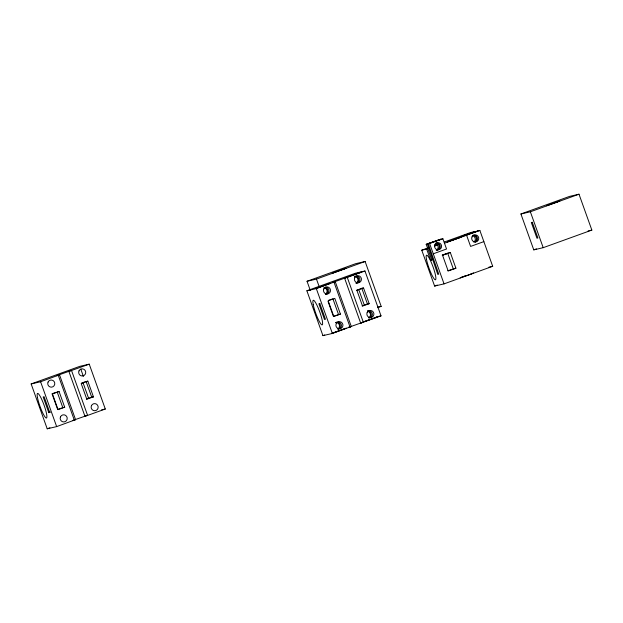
<?xml version="1.0" encoding="UTF-8"?>
<svg xmlns="http://www.w3.org/2000/svg" width="623" height="623" viewBox="0 0 623 623"><rect width="100%" height="100%" fill="white"/><g stroke="black" fill="none" stroke-linecap="round" stroke-linejoin="round"><path stroke-width="0.93" d="M460.327 237.34L460.716 237.168L447.314 241.934L461.269 237.122M73.156 420.369L72.766 420.548L75.578 419.676L59.512 374.82L56.701 375.692L70.103 370.926L68.896 371.425L84.954 416.281L87.609 415.416L105.295 409.023L89.237 364.167L79.799 366.347L31.15 383.939L47.208 428.795L56.654 426.607L75.578 419.676M460.553 277.64L460.163 277.819L469.672 274.564M31.15 383.939L40.596 381.759L59.512 374.82M306.874 290.785L316.32 288.605L335.244 281.666L351.302 326.522L332.378 333.453L322.932 335.641L306.874 290.785L355.523 273.193L364.961 271.013L381.027 315.869L360.678 323.127L344.62 278.271L345.827 277.772L332.433 282.538L335.244 281.666M84.954 416.281L86.169 415.782L73.973 420.042M360.678 323.127L361.893 322.628L348.491 327.394L351.302 326.522M81.504 383.122L85.624 381.595M356.496 290.256L358.692 289.399L364.315 305.099L362.119 305.955M86.387 399.109L93.014 396.649M461.37 277.313L462.562 276.861M471.159 274.011L473.566 273.053L470.754 273.925M464.049 276.308L465.731 275.693M310.309 290.427L307.03 281.269L355.671 263.677L365.117 261.496L381.175 306.352L377.577 307.653M307.03 281.269L316.468 279.088L365.117 261.496M68.896 371.425L89.237 364.167M426.194 244.302L440.695 239.216L426.194 244.302L431.817 259.993L430.657 260.266L426.638 249.052L421.755 250.181L434.605 286.066L444.051 283.878L492.692 266.294L479.85 230.409L464.408 235.704L465.303 235.502M427.425 244.014L437.79 274.4L438.74 274.182L428.305 243.811L442.86 238.718L446.543 248.998L433.281 253.795M428.305 243.811L442.86 238.718M520.914 213.977L569.562 196.393L579.001 194.205L591.85 230.089L543.201 247.681L533.763 249.862L520.914 213.977L530.36 211.797L579.001 194.205M421.755 250.181L428.063 247.899M434.371 245.618L437.977 244.317M444.277 242.036L470.404 232.589L475.287 231.46L462.017 236.257L477.677 230.907M344.62 278.271L364.961 271.013M426.638 249.052L428.414 248.413M434.62 246.171L437.276 245.205M444.472 243.204L479.85 230.409M59.076 391.532L52.449 393.931L58.064 409.63L64.699 407.232L59.076 391.532L57.191 391.976L62.814 407.668L64.699 407.232M87.827 381.144L81.192 383.542L86.815 399.242L93.442 396.843L87.827 381.144L86.122 381.533L91.745 397.233L93.442 396.843M442.19 255.08L450.297 252.494L455.911 268.194L448.178 270.989L442.556 255.29L450.297 252.494M442.836 255.017L446.792 253.592M430.657 260.266L432.424 259.627M483.861 241.623L470.599 246.42L466.58 235.206M359.58 289.08L362.236 288.122M363.552 287.99L356.917 290.388L362.539 306.088L369.174 303.689L363.552 287.99L361.846 288.379L367.469 304.079L369.174 303.689M48.789 412.644L49.731 412.426L44.116 396.726L43.166 396.944L48.789 412.644L50.556 412.005M91.745 397.233L93.403 396.633M447.805 270.779L455.911 268.194M364.315 305.099L367.85 303.822M340.423 314.078L333.796 316.476L328.173 300.784L334.808 298.386L340.423 314.078L333.36 316.289L328.048 301.462M533.763 249.862L536.465 248.889M434.605 286.066L437.307 285.085M47.208 428.795L49.91 427.814M322.932 335.641L324.739 334.987M344.324 328.788L331.942 333.266L333.079 333.009M376.167 317.278L362.905 322.075L377.304 317.014M333.959 332.69L346.349 328.212L345.212 328.469M56.327 392.264L52.013 393.744L57.324 408.571M328.601 300.294L332.916 298.822L338.538 314.514M57.635 409.443L62.814 407.668M448.833 241.498L449.783 241.28M588.073 230.962L591.85 230.089M488.915 267.166L492.692 266.294M377.398 307.225L381.175 306.352M376.3 316.959L381.027 315.869M101.518 409.895L105.295 409.023M530.36 211.797L543.201 247.681M447.649 253.102L453.271 268.801M429.597 243.515L444.051 283.878M347.276 277.406L363.334 322.262M334.006 282.203L350.064 327.059M316.468 279.088L319.42 287.328M316.32 288.605L332.378 333.453M80.78 369.096L83.404 376.417M82.968 382.553L88.591 398.253M71.552 370.56L87.609 415.416M58.282 375.358L74.339 420.214M40.596 381.759L56.654 426.607M475.069 241.856A3.574 3.528 77 0 0 472.748 235.354A3.574 3.528 77 0 1 477.257 237.511A3.574 3.528 77 0 1 475.147 242.074M472.436 235.689A3.574 3.528 77 0 1 473.846 242.137M437.105 250.119A3.574 3.528 77 0 0 435.594 243.196A3.574 3.528 77 0 1 440.29 246.264A3.574 3.528 77 0 1 436.162 250.064M435.29 243.531A3.574 3.528 77 0 1 436.692 249.979M354.394 276.667A3.574 3.528 77 0 1 359.86 278.855A3.574 3.528 77 0 1 355.803 283.115M354.978 276.308A3.574 3.528 77 0 1 356.488 283.231M324.038 287.491A3.574 3.528 77 0 1 325.549 294.422M325.167 287.234A3.574 3.528 77 0 1 328.991 290.505A3.574 3.528 77 0 1 325.782 294.352M367.656 311.002A3.574 3.528 77 0 1 372.305 313.618A3.574 3.528 77 0 1 369.166 317.925M367.422 311.072A3.574 3.528 77 0 1 368.933 317.995M335.883 322.621A3.574 3.528 77 0 1 341.225 324.365A3.574 3.528 77 0 1 338.211 329.123M336.467 322.262A3.574 3.528 77 0 1 337.978 329.185M335.711 322.441A3.574 3.528 77 0 1 338.04 328.936M367.586 311.29A3.574 3.528 77 0 1 368.995 317.746M324.201 287.717A3.574 3.528 77 0 1 325.611 294.165M355.141 276.526A3.574 3.528 77 0 1 356.551 282.982M332.97 272.851L332.581 273.03L345.983 268.256L332.97 272.851M546.854 205.559L546.464 205.738L559.867 200.964L546.854 205.559M329.154 283.613L315.884 288.41L330.283 283.356L329.154 283.613M360.11 272.422L346.84 277.219L361.239 272.158L360.11 272.422M532.268 222.286L531.326 222.504L536.948 238.204L537.89 237.986L532.268 222.286M319.84 303.572L318.89 303.79L324.513 319.49L325.455 319.272L319.84 303.572M472.024 236.88A3.574 3.528 77 0 0 475.528 241.973A3.574 3.528 77 0 0 478.114 236.382A3.574 3.528 77 0 0 472.024 236.88M426.475 259.347A13.106 2.118 70.1 0 0 434.831 279.579A13.106 2.118 70.1 0 0 431.739 263.474A13.106 2.118 70.1 0 0 426.475 259.347M434.877 244.722A3.574 3.528 77 0 0 438.374 249.815A3.574 3.528 77 0 0 440.959 244.224A3.574 3.528 77 0 0 434.877 244.722M313.198 304.437A13.106 2.118 70.1 0 0 321.554 324.669A13.106 2.118 70.1 0 0 318.462 308.564A13.106 2.118 70.1 0 0 313.198 304.437M354.728 277.726A3.574 3.528 77 0 0 358.233 282.819A3.574 3.528 77 0 0 360.818 277.227A3.574 3.528 77 0 0 354.728 277.726M323.789 288.916A3.574 3.528 77 0 0 327.293 294.001A3.574 3.528 77 0 0 329.879 288.418A3.574 3.528 77 0 0 323.789 288.916M336.218 323.68A3.574 3.528 77 0 0 339.722 328.773A3.574 3.528 77 0 0 342.307 323.181A3.574 3.528 77 0 0 336.218 323.68M367.173 312.489A3.574 3.528 77 0 0 370.677 317.574A3.574 3.528 77 0 0 373.263 311.991A3.574 3.528 77 0 0 367.173 312.489M91.449 405.643A3.574 3.528 77 0 0 94.953 410.728A3.574 3.528 77 0 0 97.538 405.145A3.574 3.528 77 0 0 91.449 405.643M79.004 370.88A3.574 3.528 77 0 0 82.509 375.973A3.574 3.528 77 0 0 85.094 370.381A3.574 3.528 77 0 0 79.004 370.88M48.064 382.063A3.574 3.528 77 0 0 51.569 387.156A3.574 3.528 77 0 0 54.154 381.564A3.574 3.528 77 0 0 48.064 382.063M60.493 416.834A3.574 3.528 77 0 0 63.998 421.927A3.574 3.528 77 0 0 66.583 416.335A3.574 3.528 77 0 0 60.493 416.834M37.473 397.591A13.106 2.118 70.1 0 0 45.829 417.823A13.106 2.118 70.1 0 0 42.738 401.718A13.106 2.118 70.1 0 0 37.473 397.591"/></g></svg>
